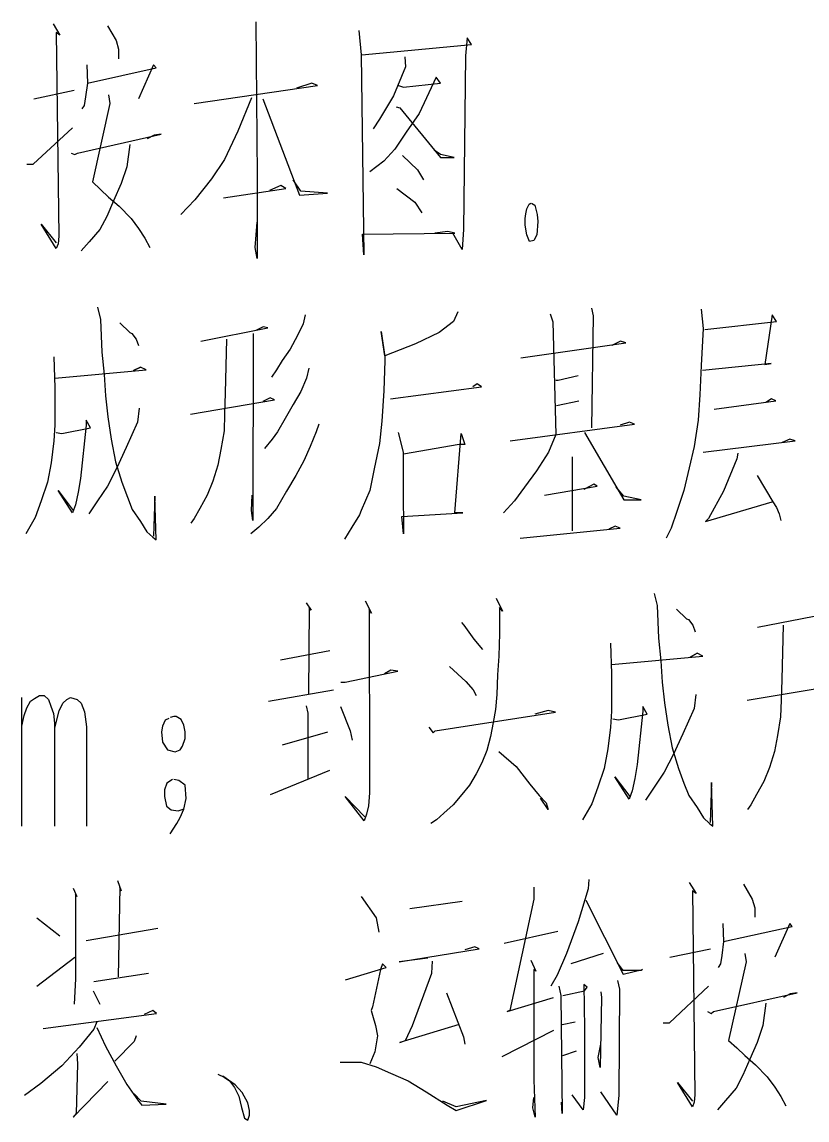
# Model space of a CAD drawing. Extents: x 0 to 8410, y 0 to 11890.
# Drawn here: x 6671.7 to 6836.2, y 9886 to 10116.2 of the extents above; entities that cross this region are included whole.
import ezdxf

# ---------------------------------------------------------------- set-up
doc = ezdxf.new("R2010")
doc.units = 0
doc.header["$MEASUREMENT"] = 0
doc.layers.add('6', color=7, linetype='Continuous')
doc.layers.add('8', color=7, linetype='Continuous')

# ---------------------------------------------------------------- blocks, each defined once
blk = doc.blocks.new('BLKENT759')
at = {"layer": '8', "color": 2, "linetype": 'Continuous'}
for p, q in [((6678.2, 10115.8), (6679.64, 10113.4)), ((6720.68, 10116.2), (6720.94, 10083.8)), ((6679.64, 10113.4), (6678.85, 10114)), ((6678.85, 10114), (6679.38, 10071.3)), ((6689.57, 10115.4), (6691.4, 10112.3)), ((6742.25, 10114.4), (6742.77, 10109.3)), ((6691.4, 10112.3), (6691.93, 10110.5)), ((6742.91, 10109.3), (6765.91, 10111.5)), ((6765, 10112.9), (6764.61, 10109.1)), ((6765.91, 10111.5), (6765, 10112.9)), ((6691.93, 10110.5), (6691.93, 10108.5)), ((6742.77, 10109.3), (6743.3, 10067.4)), ((6751.93, 10108.9), (6752.06, 10106.8)), ((6764.61, 10109.1), (6764.21, 10072.7)), ((6685.26, 10107.2), (6685.39, 10103.4)), ((6685.39, 10103.4), (6699.77, 10106.6)), ((6699.25, 10107.2), (6696.11, 10100.1)), ((6699.77, 10106.6), (6699.25, 10107.2)), ((6752.06, 10106.8), (6749.57, 10100.7)), ((6758.46, 10104.6), (6754.93, 10097)), ((6759.38, 10103.4), (6758.46, 10104.6)), ((6674.15, 10100.1), (6682.64, 10101.9)), ((6685.39, 10103.4), (6685, 10100.5)), ((6707.74, 10099.1), (6733.62, 10102.9)), ((6732.45, 10103.4), (6729.18, 10102.3)), ((6733.62, 10102.9), (6732.45, 10103.4)), ((6750.62, 10102.9), (6751.66, 10102.5)), ((6751.66, 10102.5), (6759.38, 10103.4)), ((6685, 10100.5), (6684.74, 10098.7)), ((6689.83, 10100.9), (6690.1, 10099.1)), ((6719.77, 10100.3), (6716.89, 10093.3)), ((6722.12, 10100.1), (6729.83, 10079.9)), ((6749.57, 10100.7), (6746.57, 10095.8)), ((6684.74, 10098.7), (6684.21, 10098)), ((6690.1, 10099.1), (6686.44, 10082.7)), ((6750.1, 10098.4), (6750.88, 10098.2)), ((6750.88, 10098.2), (6759.38, 10087.8)), ((6746.57, 10095.8), (6745.26, 10093.8)), ((6754.93, 10097), (6752.19, 10093.1)), ((6674.02, 10086.4), (6682.25, 10094)), ((6683.3, 10088.7), (6700.81, 10092.7)), ((6699.38, 10092.5), (6697.94, 10091.7)), ((6700.81, 10092.7), (6699.38, 10092.5)), ((6716.89, 10093.3), (6714.15, 10087.4)), ((6752.19, 10093.1), (6749.83, 10089.5)), ((6694.28, 10090.5), (6693.62, 10085.8)), ((6681.99, 10088.7), (6682.78, 10088.4)), ((6682.78, 10088.4), (6683.3, 10088.7)), ((6749.83, 10089.5), (6747.48, 10087)), ((6751.4, 10088.2), (6754.54, 10085.2)), ((6759.38, 10088.4), (6758.07, 10089.3)), ((6762.25, 10087.8), (6759.38, 10088.4)), ((6672.71, 10086.4), (6674.02, 10086.4)), ((6693.62, 10085.8), (6692.45, 10082.3)), ((6714.15, 10087.4), (6711.4, 10083.3)), ((6747.48, 10087), (6744.61, 10084.8)), ((6759.38, 10087.8), (6762.25, 10087.8)), ((6711.4, 10083.3), (6707.87, 10078.9)), ((6720.94, 10083.8), (6720.94, 10066.6)), ((6754.54, 10085.2), (6755.85, 10083.1)), ((6686.44, 10082.7), (6688.13, 10081.1)), ((6688.13, 10081.1), (6689.83, 10079.5)), ((6692.45, 10082.3), (6690.88, 10078.7)), ((6713.89, 10079.3), (6726.96, 10081.3)), ((6725.91, 10081.9), (6723.56, 10080.9)), ((6726.96, 10081.3), (6725.91, 10081.9)), ((6730.1, 10080.7), (6728.53, 10083.1)), ((6750.23, 10081.3), (6754.02, 10078.4)), ((6690.88, 10078.7), (6689.44, 10075.4)), ((6689.83, 10079.5), (6692.06, 10077.6)), ((6707.87, 10078.9), (6705, 10075.8)), ((6729.83, 10079.9), (6735.72, 10080.3)), ((6735.72, 10080.3), (6730.1, 10080.7)), ((6692.06, 10077.6), (6694.54, 10075)), ((6754.02, 10078.4), (6755.45, 10076.2)), ((6777.28, 10076), (6777.48, 10077)), ((6777.48, 10077), (6778, 10078)), ((6778, 10078), (6778.33, 10078.2)), ((6778.46, 10078.2), (6779.18, 10077.8)), ((6779.18, 10077.8), (6779.64, 10075.8)), ((6689.44, 10075.4), (6688, 10072.7)), ((6694.54, 10075), (6696.11, 10072.9)), ((6720.55, 10068.9), (6720.94, 10074.2)), ((6777.15, 10075), (6777.28, 10076)), ((6777.15, 10073.6), (6777.15, 10075)), ((6779.77, 10074.4), (6779.57, 10071.6)), ((6779.64, 10075.8), (6779.77, 10074.4)), ((6678.85, 10068.7), (6675.72, 10073.8)), ((6675.72, 10073.8), (6678.85, 10069.9)), ((6688, 10072.7), (6685.78, 10070.1)), ((6696.11, 10072.9), (6697.42, 10070.9)), ((6743.04, 10071.7), (6762.38, 10071.9)), ((6743.3, 10067.4), (6743.04, 10071.7)), ((6760.94, 10072.3), (6758.2, 10071.9)), ((6762.38, 10071.9), (6760.94, 10072.3)), ((6763.95, 10068.5), (6761.99, 10071.9)), ((6764.21, 10072.7), (6763.95, 10068.5)), ((6777.48, 10071.6), (6777.15, 10073.6)), ((6679.25, 10069.7), (6678.85, 10068.7)), ((6679.38, 10071.3), (6679.25, 10069.7)), ((6685.78, 10070.1), (6684.08, 10068.2)), ((6697.42, 10070.9), (6698.46, 10068.9)), ((6778.07, 10070.2), (6777.48, 10071.6)), ((6778.98, 10070.4), (6778.07, 10070.2)), ((6779.57, 10071.6), (6778.98, 10070.4)), ((6720.94, 10066.6), (6720.55, 10068.9)), ((6687.48, 10056.4), (6688.13, 10053.8)), ((6791.01, 10056.2), (6791.4, 10054.6)), ((6814.02, 10056), (6814.41, 10051.9)), ((6688.13, 10053.8), (6688.4, 10047)), ((6731.01, 10054.8), (6730.62, 10052.9)), ((6762.12, 10053.4), (6759.11, 10051.1)), ((6763.04, 10055.4), (6762.12, 10053.4)), ((6782.38, 10055), (6782.91, 10053.3)), ((6782.91, 10053.3), (6783.56, 10029.7)), ((6791.4, 10054.6), (6791.01, 10031.1)), ((6814.8, 10051.7), (6829.83, 10053.4)), ((6828.92, 10054.8), (6827.35, 10044.4)), ((6829.83, 10053.4), (6828.92, 10054.8)), ((6692.19, 10053.1), (6694.28, 10051.1)), ((6694.28, 10051.1), (6694.67, 10050.9)), ((6709.18, 10049.3), (6723.17, 10052.1)), ((6722.25, 10052.3), (6720.68, 10051.5)), ((6723.17, 10052.1), (6722.25, 10052.3)), ((6730.62, 10052.9), (6729.44, 10050.5)), ((6747.74, 10046.2), (6746.96, 10051.3)), ((6746.96, 10051.3), (6747.74, 10046)), ((6759.11, 10051.1), (6754.15, 10048.7)), ((6814.41, 10051.9), (6814.02, 10044.2)), ((6694.67, 10050.9), (6695.59, 10049.7)), ((6695.59, 10049.7), (6696.11, 10048.4)), ((6714.54, 10049.7), (6714.28, 10038.4)), ((6720.16, 10050.9), (6720.03, 10011.7)), ((6729.44, 10050.5), (6727.87, 10047.6)), ((6754.15, 10048.7), (6747.74, 10046.2)), ((6776.24, 10045.8), (6798.2, 10048.9)), ((6797.15, 10049.3), (6795.32, 10048.4)), ((6798.2, 10048.9), (6797.15, 10049.3)), ((6688.4, 10047), (6688.92, 10042.3)), ((6727.87, 10047.6), (6726.17, 10045.2)), ((6678.33, 10046), (6678.59, 10039.5)), ((6726.17, 10045.2), (6725, 10043.3)), ((6747.74, 10045.2), (6747.48, 10038.9)), ((6747.74, 10046), (6747.74, 10045.2)), ((6814.02, 10044.2), (6813.75, 10038)), ((6828.66, 10044.6), (6814.28, 10043.1)), ((6827.35, 10044.4), (6828.66, 10044.6)), ((6678.59, 10041.5), (6697.68, 10043.3)), ((6688.92, 10042.3), (6689.18, 10037.8)), ((6696.5, 10043.8), (6695.06, 10043.1)), ((6695.06, 10043.1), (6696.5, 10043.8)), ((6697.68, 10043.3), (6696.5, 10043.8)), ((6725, 10043.3), (6723.95, 10041.7)), ((6731.8, 10043.6), (6731.27, 10041.5)), ((6784.08, 10041.1), (6788.26, 10042.1)), ((6678.59, 10039.5), (6678.59, 10032.7)), ((6731.27, 10041.5), (6730.1, 10038.7)), ((6748.92, 10037.2), (6768, 10039.7)), ((6767.09, 10040.3), (6766.17, 10039.7)), ((6768, 10039.7), (6767.09, 10040.3)), ((6783.56, 10041.1), (6784.08, 10041.1)), ((6689.18, 10037.8), (6689.7, 10033.4)), ((6714.28, 10038.4), (6714.15, 10034)), ((6723.69, 10037.4), (6722.12, 10036.6)), ((6724.61, 10037), (6723.69, 10037.4)), ((6730.1, 10038.7), (6728.53, 10036)), ((6747.48, 10038.9), (6747.09, 10032.5)), ((6813.75, 10038), (6813.36, 10032.7)), ((6828.79, 10037.2), (6827.61, 10036.4)), ((6829.7, 10036.8), (6828.79, 10037.2)), ((6696.24, 10035.2), (6695.85, 10032.3)), ((6706.96, 10034), (6724.61, 10037)), ((6728.53, 10036), (6726.83, 10033.1)), ((6783.69, 10035.8), (6788.4, 10036.8)), ((6816.76, 10035), (6829.7, 10036.8)), ((6678.59, 10032.7), (6678.59, 10031.7)), ((6686.04, 10031.1), (6685.13, 10032.7)), ((6685.13, 10032.7), (6685.13, 10031.7)), ((6689.7, 10033.4), (6690.36, 10028.7)), ((6714.15, 10034), (6714.02, 10030.5)), ((6726.83, 10033.1), (6725.26, 10030.3)), ((6813.36, 10032.7), (6812.58, 10027.2)), ((6678.59, 10031.7), (6678.33, 10028.4)), ((6680.03, 10029.9), (6686.04, 10031.1)), ((6685.13, 10031.7), (6683.95, 10020.5)), ((6695.85, 10032.3), (6693.49, 10027)), ((6714.02, 10030.5), (6713.36, 10026.6)), ((6725.26, 10030.3), (6724.08, 10028.7)), ((6733.36, 10030.3), (6732.06, 10027.2)), ((6733.89, 10031.9), (6733.36, 10030.3)), ((6747.09, 10032.5), (6746.57, 10027.8)), ((6774.02, 10028.4), (6800.03, 10031.9)), ((6798.98, 10032.3), (6797.02, 10031.7)), ((6800.03, 10031.9), (6798.98, 10032.3)), ((6678.33, 10028.4), (6677.81, 10023.8)), ((6678.85, 10030.1), (6680.03, 10029.9)), ((6690.36, 10028.7), (6691.27, 10024)), ((6724.08, 10028.7), (6722.51, 10026.8)), ((6750.49, 10030.1), (6751.53, 10026)), ((6762.38, 10013.3), (6763.69, 10029.9)), ((6763.69, 10029.9), (6764.47, 10027.6)), ((6783.56, 10029.7), (6781.99, 10026)), ((6789.57, 10030.1), (6797.81, 10016)), ((6814.41, 10026), (6833.75, 10028.4)), ((6832.58, 10028.7), (6831.01, 10028)), ((6833.75, 10028.4), (6832.58, 10028.7)), ((6693.49, 10027), (6691.53, 10022.7)), ((6713.36, 10026.6), (6712.71, 10023.3)), ((6732.06, 10027.2), (6730.75, 10024.2)), ((6746.57, 10027.8), (6745.52, 10022.5)), ((6751.53, 10026), (6751.53, 10018.5)), ((6763.3, 10027.6), (6751.66, 10025.6)), ((6764.47, 10027.6), (6763.3, 10027.6)), ((6781.99, 10026), (6779.51, 10022.1)), ((6812.58, 10027.2), (6811.53, 10022.7)), ((6821.73, 10025.8), (6821.47, 10024.6)), ((6677.81, 10023.8), (6677.02, 10019.7)), ((6691.27, 10024), (6692.58, 10019.7)), ((6730.75, 10024.2), (6729.05, 10021.1)), ((6786.96, 10025), (6786.96, 10009.5)), ((6821.47, 10024.6), (6818.72, 10017.8)), ((6691.53, 10022.7), (6689.57, 10018.9)), ((6712.71, 10023.3), (6711.66, 10019.9)), ((6729.05, 10021.1), (6727.09, 10017.8)), ((6745.52, 10022.5), (6744.61, 10018)), ((6779.51, 10022.1), (6777.02, 10018.7)), ((6811.53, 10022.7), (6810.36, 10018)), ((6825.78, 10021.1), (6829.05, 10015.6)), ((6677.02, 10019.7), (6675.72, 10015.8)), ((6683.95, 10020.5), (6683.43, 10017.6)), ((6689.57, 10018.9), (6687.48, 10015.8)), ((6692.58, 10019.7), (6693.76, 10016.6)), ((6711.66, 10019.9), (6710.49, 10017)), ((6781.21, 10017), (6792.19, 10018.9)), ((6791.53, 10019.3), (6789.44, 10018.2)), ((6792.19, 10018.9), (6791.53, 10019.3)), ((6682.25, 10013.3), (6679.25, 10018)), ((6679.25, 10018), (6682.38, 10013.8)), ((6683.43, 10017.6), (6682.91, 10015)), ((6693.76, 10016.6), (6694.8, 10014)), ((6699.51, 10016.8), (6699.25, 10008.4)), ((6699.77, 10007.6), (6699.51, 10016.8)), ((6710.49, 10017), (6708.92, 10014.2)), ((6719.77, 10013.8), (6719.9, 10017)), ((6727.09, 10017.8), (6725, 10014.2)), ((6744.61, 10018), (6742.77, 10013.8)), ((6751.53, 10018.5), (6751.66, 10008.9)), ((6777.02, 10018.7), (6774.93, 10015.8)), ((6797.81, 10016.8), (6796.24, 10018.7)), ((6801.47, 10016), (6797.81, 10016.8)), ((6810.36, 10018), (6808.92, 10013.6)), ((6818.72, 10017.8), (6815.58, 10012.1)), ((6675.72, 10015.8), (6674.41, 10012.3)), ((6682.91, 10015), (6682.25, 10013.3)), ((6687.48, 10015.8), (6685.65, 10013.1)), ((6708.92, 10014.2), (6707.74, 10012.1)), ((6725, 10014.2), (6723.17, 10012.1)), ((6774.93, 10015.8), (6772.58, 10013.3)), ((6797.81, 10016), (6801.47, 10016)), ((6814.93, 10011.5), (6828.92, 10015.6)), ((6829.05, 10015.6), (6829.83, 10014.4)), ((6829.83, 10014.4), (6830.36, 10013.1)), ((6674.41, 10012.3), (6672.45, 10008.9)), ((6694.8, 10014), (6696.5, 10011.5)), ((6707.74, 10012.1), (6707.09, 10011.1)), ((6720.03, 10011.7), (6719.77, 10013.8)), ((6723.17, 10012.1), (6721.34, 10010.3)), ((6742.38, 10012.9), (6740.81, 10010.3)), ((6742.77, 10013.8), (6742.38, 10012.9)), ((6751.27, 10012.5), (6764.08, 10013.3)), ((6751.66, 10008.9), (6751.27, 10012.5)), ((6764.08, 10013.3), (6762.38, 10013.3)), ((6808.92, 10013.6), (6807.74, 10010.1)), ((6815.58, 10012.1), (6814.93, 10011.5)), ((6830.36, 10013.1), (6830.75, 10011.7)), ((6696.5, 10011.5), (6697.81, 10009.3)), ((6721.34, 10010.3), (6719.64, 10008.9)), ((6740.81, 10010.3), (6739.25, 10007.8)), ((6776.11, 10008), (6797.02, 10010.1)), ((6795.98, 10010.5), (6794.67, 10009.9)), ((6797.02, 10010.1), (6795.98, 10010.5)), ((6807.74, 10010.1), (6806.7, 10008)), ((6697.81, 10009.3), (6699.11, 10008.2)), ((6699.11, 10008.2), (6699.77, 10007.6)), ((6804.15, 9996.39), (6804.8, 9993.84)), ((6731.21, 9994.43), (6732.25, 9992.86)), ((6731.86, 9993.45), (6731.73, 9975.21)), ((6732.25, 9992.86), (6731.86, 9993.45)), ((6743.63, 9994.82), (6744.93, 9992.27)), ((6771.08, 9995.41), (6772.38, 9992.66)), ((6772.38, 9992.66), (6771.73, 9993.45)), ((6771.73, 9993.45), (6771.73, 9987.96)), ((6804.8, 9993.84), (6805.06, 9986.98)), ((6744.93, 9992.27), (6744.41, 9993.06)), ((6744.41, 9993.06), (6744.54, 9957.57)), ((6808.85, 9993.06), (6810.95, 9991.1)), ((6825.85, 9989.33), (6839.84, 9992.08)), ((6763.76, 9990.31), (6764.28, 9989.72)), ((6764.28, 9989.72), (6766.37, 9986.78)), ((6810.95, 9991.1), (6811.34, 9990.9)), ((6811.34, 9990.9), (6812.25, 9989.72)), ((6812.25, 9989.72), (6812.78, 9988.35)), ((6831.21, 9989.72), (6830.95, 9978.35)), ((6766.37, 9986.78), (6768.2, 9984.62)), ((6771.73, 9987.96), (6771.6, 9983.25)), ((6805.06, 9986.98), (6805.59, 9982.27)), ((6725.85, 9982.47), (6736.18, 9984.43)), ((6795, 9986), (6795.26, 9979.53)), ((6771.6, 9983.25), (6771.34, 9979.33)), ((6795.26, 9981.49), (6814.35, 9983.25)), ((6805.59, 9982.27), (6805.85, 9977.76)), ((6813.17, 9983.84), (6811.73, 9983.06)), ((6811.73, 9983.06), (6813.17, 9983.84)), ((6814.35, 9983.25), (6813.17, 9983.84)), ((6739.44, 9977.76), (6750.42, 9980.12)), ((6748.99, 9980.31), (6747.68, 9979.53)), ((6750.42, 9980.12), (6748.99, 9980.31)), ((6761.27, 9981.1), (6764.67, 9977.96)), ((6738.53, 9977.76), (6739.44, 9977.76)), ((6764.67, 9977.96), (6766.24, 9976.19)), ((6771.34, 9979.33), (6771.21, 9975.21)), ((6795.26, 9979.53), (6795.26, 9972.66)), ((6805.85, 9977.76), (6806.37, 9973.45)), ((6830.95, 9978.35), (6830.82, 9974.04)), ((6723.37, 9973.84), (6736.96, 9976.19)), ((6766.24, 9976.19), (6766.89, 9975.02)), ((6771.21, 9975.21), (6770.95, 9972.08)), ((6812.91, 9975.21), (6812.52, 9972.27)), ((6823.63, 9974.04), (6841.27, 9976.98)), ((6671.67, 9947.59), (6671.67, 9974.59)), ((6672.71, 9972.39), (6673.43, 9973.79)), ((6673.43, 9973.79), (6674.28, 9974.39)), ((6674.28, 9974.39), (6675.33, 9974.99)), ((6675.33, 9974.99), (6676.31, 9974.99)), ((6676.31, 9974.99), (6677.22, 9974.19)), ((6677.22, 9974.19), (6677.74, 9972.79)), ((6677.74, 9972.79), (6678.27, 9971.19)), ((6679.44, 9971.79), (6680.23, 9973.39)), ((6680.23, 9973.39), (6681.08, 9974.19)), ((6681.08, 9974.19), (6681.86, 9974.59)), ((6681.86, 9974.59), (6683.23, 9974.19)), ((6683.23, 9974.19), (6684.08, 9973.39)), ((6684.08, 9973.39), (6684.8, 9971.59)), ((6731.21, 9972.86), (6731.6, 9971.29)), ((6806.37, 9973.45), (6807.03, 9968.74)), ((6830.82, 9974.04), (6830.68, 9970.51)), ((6671.67, 9968.59), (6672.12, 9970.79)), ((6672.12, 9970.79), (6672.71, 9972.39)), ((6678.27, 9971.19), (6678.46, 9969.19)), ((6678.53, 9968.19), (6679.44, 9971.79)), ((6684.8, 9971.59), (6685.2, 9968.39)), ((6703.5, 9970.59), (6702.71, 9970.39)), ((6704.02, 9970.59), (6703.5, 9970.59)), ((6705.06, 9969.99), (6704.02, 9970.59)), ((6731.6, 9971.29), (6731.6, 9957.37)), ((6738.4, 9972.66), (6740.49, 9967.57)), ((6758.27, 9967.57), (6783.5, 9971.49)), ((6770.95, 9972.08), (6770.42, 9969.33)), ((6781.93, 9971.88), (6779.18, 9971.1)), ((6783.5, 9971.49), (6781.93, 9971.88)), ((6795.26, 9971.68), (6795, 9968.35)), ((6795.26, 9972.66), (6795.26, 9971.68)), ((6796.7, 9969.92), (6802.71, 9971.1)), ((6801.8, 9971.68), (6800.62, 9960.51)), ((6802.71, 9971.1), (6801.8, 9972.66)), ((6801.8, 9972.66), (6801.8, 9971.68)), ((6812.52, 9972.27), (6810.16, 9966.98)), ((6830.68, 9970.51), (6830.03, 9966.59)), ((6678.46, 9969.19), (6678.46, 9947.59)), ((6685.2, 9968.39), (6685.2, 9947.59)), ((6701.14, 9968.59), (6700.88, 9967.39)), ((6701.67, 9969.79), (6701.14, 9968.59)), ((6702.45, 9970.19), (6701.67, 9969.79)), ((6705.59, 9968.79), (6705.06, 9969.99)), ((6705.85, 9967.39), (6705.59, 9968.79)), ((6756.96, 9968.35), (6757.87, 9967.17)), ((6770.42, 9969.33), (6769.9, 9966.39)), ((6795, 9968.35), (6794.48, 9963.84)), ((6795.52, 9970.12), (6796.7, 9969.92)), ((6807.03, 9968.74), (6807.94, 9964.04)), ((6700.88, 9967.39), (6701.14, 9965.19)), ((6705.33, 9964.39), (6705.85, 9965.99)), ((6705.85, 9965.99), (6705.85, 9967.39)), ((6726.24, 9964.62), (6735.78, 9967.37)), ((6740.49, 9967.57), (6740.88, 9965.61)), ((6757.87, 9967.17), (6758.27, 9967.57)), ((6769.9, 9966.39), (6769.12, 9963.45)), ((6810.16, 9966.98), (6808.2, 9962.66)), ((6830.03, 9966.59), (6829.38, 9963.25)), ((6701.14, 9965.19), (6702.19, 9963.59)), ((6702.19, 9963.59), (6703.76, 9963.19)), ((6703.76, 9963.19), (6704.8, 9963.59)), ((6704.8, 9963.59), (6705.33, 9964.39)), ((6794.48, 9963.84), (6793.69, 9959.72)), ((6807.94, 9964.04), (6809.25, 9959.72)), ((6769.12, 9963.45), (6768.07, 9960.9)), ((6771.6, 9963.25), (6775.26, 9960.12)), ((6808.2, 9962.66), (6806.24, 9958.94)), ((6829.38, 9963.25), (6828.33, 9959.92)), ((6723.76, 9954.23), (6736.18, 9959.33)), ((6768.07, 9960.9), (6766.89, 9958.55)), ((6775.26, 9960.12), (6778.14, 9956.39)), ((6793.69, 9959.72), (6792.38, 9955.8)), ((6800.62, 9960.51), (6800.1, 9957.57)), ((6806.24, 9958.94), (6804.15, 9955.8)), ((6809.25, 9959.72), (6810.42, 9956.59)), ((6828.33, 9959.92), (6827.16, 9956.98)), ((6702.06, 9956.59), (6701.54, 9955.19)), ((6703.23, 9957.39), (6702.06, 9956.59)), ((6704.54, 9957.19), (6703.5, 9957.39)), ((6705.85, 9956.19), (6704.54, 9957.19)), ((6744.54, 9957.57), (6744.54, 9954.62)), ((6766.89, 9958.55), (6765.46, 9956.19)), ((6798.92, 9953.25), (6795.91, 9957.96)), ((6795.91, 9957.96), (6799.05, 9953.84)), ((6800.1, 9957.57), (6799.57, 9955.02)), ((6810.42, 9956.59), (6811.47, 9954.04)), ((6816.18, 9956.78), (6815.91, 9948.35)), ((6816.44, 9947.57), (6816.18, 9956.78)), ((6827.16, 9956.98), (6825.59, 9954.23)), ((6701.54, 9955.19), (6701.54, 9953.79)), ((6706.11, 9953.39), (6705.85, 9956.19)), ((6744.54, 9954.62), (6744.28, 9951.88)), ((6765.46, 9956.19), (6763.89, 9954.23)), ((6778.14, 9956.39), (6780.1, 9954.04)), ((6792.38, 9955.8), (6791.08, 9952.27)), ((6799.57, 9955.02), (6798.92, 9953.25)), ((6804.15, 9955.8), (6802.32, 9953.06)), ((6701.54, 9953.79), (6701.93, 9951.79)), ((6705.59, 9951.19), (6706.11, 9953.39)), ((6743.37, 9948.74), (6739.44, 9953.84)), ((6739.44, 9953.84), (6743.5, 9949.53)), ((6762.06, 9952.08), (6760.1, 9950.31)), ((6763.89, 9954.23), (6762.06, 9952.08)), ((6780.1, 9954.04), (6781.54, 9952.47)), ((6781.93, 9951.1), (6780.36, 9953.45)), ((6781.54, 9952.47), (6781.93, 9951.1)), ((6791.08, 9952.27), (6789.12, 9948.94)), ((6811.47, 9954.04), (6813.17, 9951.49)), ((6824.41, 9952.08), (6823.76, 9951.1)), ((6825.59, 9954.23), (6824.41, 9952.08)), ((6701.93, 9951.79), (6702.97, 9950.99)), ((6702.97, 9950.99), (6704.41, 9950.79)), ((6704.41, 9950.79), (6705.46, 9951.19)), ((6704.8, 9949.39), (6705.59, 9951.19)), ((6743.89, 9950.12), (6743.37, 9948.74)), ((6744.28, 9951.88), (6743.89, 9950.12)), ((6760.1, 9950.31), (6758.53, 9948.94)), ((6813.17, 9951.49), (6814.48, 9949.33)), ((6702.71, 9945.99), (6704.15, 9948.19)), ((6704.15, 9948.19), (6704.8, 9949.39)), ((6758.53, 9948.94), (6757.35, 9948.15)), ((6814.48, 9949.33), (6815.78, 9948.15)), ((6815.78, 9948.15), (6816.44, 9947.57)), ((6691.66, 9936.19), (6692.45, 9934.04)), ((6790.49, 9936.39), (6790.36, 9934.43)), ((6682.38, 9934.62), (6683.17, 9932.86)), ((6692.19, 9934.82), (6691.8, 9916)), ((6692.45, 9934.04), (6692.19, 9934.82)), ((6778.98, 9934.82), (6778.98, 9932.27)), ((6790.36, 9934.43), (6788.26, 9927.57)), ((6811.53, 9935.8), (6812.97, 9933.45)), ((6812.97, 9933.45), (6812.19, 9934.04)), ((6812.19, 9934.04), (6812.71, 9891.29)), ((6822.91, 9935.41), (6824.74, 9932.27)), ((6683.17, 9932.86), (6682.91, 9933.25)), ((6682.91, 9933.25), (6682.91, 9915.61)), ((6742.77, 9932.86), (6745.91, 9928.35)), ((6752.97, 9930.31), (6763.95, 9931.88)), ((6778.98, 9932.27), (6773.89, 9908.94)), ((6789.83, 9932.08), (6797.68, 9916.59)), ((6824.74, 9932.27), (6825.26, 9930.51)), ((6825.26, 9930.51), (6825.26, 9928.55)), ((6674.8, 9928.35), (6679.64, 9924.62)), ((6745.91, 9928.35), (6746.43, 9925.41)), ((6788.26, 9927.57), (6785.78, 9920.9)), ((6818.59, 9927.17), (6818.72, 9923.45)), ((6832.58, 9927.17), (6829.44, 9920.12)), ((6833.1, 9926.59), (6832.58, 9927.17)), ((6685.13, 9923.64), (6700.16, 9926.19)), ((6772.71, 9923.06), (6783.95, 9925.61)), ((6818.72, 9923.45), (6833.1, 9926.59)), ((6766.57, 9922.27), (6764.47, 9921.68)), ((6767.48, 9921.88), (6766.57, 9922.27)), ((6818.72, 9923.45), (6818.33, 9920.51)), ((6674.8, 9914.04), (6682.78, 9920.12)), ((6750.75, 9919.13), (6767.48, 9921.88)), ((6756.76, 9919.92), (6750.75, 9919.13)), ((6785.78, 9920.9), (6783.82, 9916.39)), ((6793.49, 9920.9), (6786.7, 9918.74)), ((6807.48, 9920.12), (6815.98, 9921.88)), ((6818.33, 9920.51), (6818.07, 9918.74)), ((6823.17, 9920.9), (6823.43, 9919.13)), ((6739.51, 9915.41), (6748, 9917.96)), ((6746.83, 9917.57), (6745.13, 9909.72)), ((6747.22, 9918.74), (6746.83, 9917.57)), ((6748, 9917.96), (6747.22, 9918.74)), ((6757.55, 9916.78), (6757.68, 9919.33)), ((6778.33, 9919.53), (6779.38, 9917.17)), ((6779.38, 9917.17), (6778.98, 9917.57)), ((6778.98, 9917.57), (6778.98, 9907.37)), ((6797.68, 9917.37), (6796.5, 9918.94)), ((6797.68, 9916.59), (6801.73, 9917.57)), ((6801.73, 9917.57), (6801.47, 9917.37)), ((6818.07, 9918.74), (6817.55, 9917.96)), ((6823.43, 9919.13), (6819.77, 9902.66)), ((6682.91, 9915.61), (6682.64, 9910.31)), ((6686.7, 9915.02), (6698.2, 9916.78)), ((6753.49, 9905.8), (6757.55, 9916.78)), ((6783.82, 9916.39), (6782.51, 9914.04)), ((6796.5, 9915.21), (6796.89, 9913.45)), ((6801.47, 9917.37), (6797.68, 9917.37)), ((6686.57, 9913.06), (6688, 9910.31)), ((6784.21, 9914.04), (6784.61, 9912.08)), ((6785, 9912.08), (6789.57, 9913.06)), ((6790.1, 9913.84), (6789.44, 9914.43)), ((6789.44, 9914.43), (6789.57, 9905.21)), ((6789.57, 9913.06), (6790.1, 9913.84)), ((6792.97, 9912.86), (6793.1, 9911.68)), ((6796.89, 9913.45), (6796.76, 9891.1)), ((6807.35, 9906.39), (6815.58, 9914.04)), ((6760.68, 9912.66), (6764.21, 9903.45)), ((6773.36, 9908.74), (6783.04, 9911.68)), ((6784.61, 9912.08), (6784.87, 9887.37)), ((6793.1, 9911.68), (6792.84, 9896.98)), ((6816.63, 9908.74), (6834.15, 9912.66)), ((6832.71, 9912.47), (6831.27, 9911.68)), ((6834.15, 9912.66), (6832.71, 9912.47)), ((6676.11, 9905.21), (6699.9, 9908.35)), ((6699.11, 9908.94), (6697.29, 9908.15)), ((6699.9, 9908.35), (6699.11, 9908.94)), ((6745.13, 9909.72), (6744.87, 9908.94)), ((6744.87, 9908.94), (6745.13, 9907.96)), ((6773.89, 9908.94), (6773.36, 9908.74)), ((6815.32, 9908.74), (6816.11, 9908.35)), ((6816.11, 9908.35), (6816.63, 9908.74)), ((6827.61, 9910.51), (6826.96, 9905.8)), ((6687.35, 9906.59), (6686.7, 9905.02)), ((6745.13, 9907.96), (6745.78, 9905.8)), ((6763.3, 9906), (6750.88, 9902.27)), ((6778.98, 9907.37), (6778.98, 9895.02)), ((6784.87, 9906), (6787.61, 9906.59)), ((6806.04, 9906.39), (6807.35, 9906.39)), ((6686.7, 9905.02), (6683.69, 9901.29)), ((6687.35, 9905.41), (6689.18, 9901.49)), ((6695.59, 9903.64), (6695.19, 9902.47)), ((6746.17, 9903.64), (6745.65, 9900.31)), ((6745.78, 9905.8), (6746.17, 9903.64)), ((6752.06, 9902.66), (6753.49, 9905.8)), ((6772.32, 9899.33), (6783.17, 9904.82)), ((6789.57, 9905.21), (6789.57, 9895.02)), ((6826.96, 9905.8), (6825.78, 9902.27)), ((6689.18, 9901.49), (6691.4, 9897.37)), ((6695.19, 9902.47), (6691.14, 9898.35)), ((6750.88, 9902.27), (6752.06, 9902.66)), ((6764.21, 9903.45), (6764.47, 9901.88)), ((6792.45, 9899.13), (6792.97, 9901.88)), ((6819.77, 9902.66), (6821.47, 9901.1)), ((6825.78, 9902.27), (6824.21, 9898.74)), ((6683.69, 9901.29), (6680.03, 9897.37)), ((6683.17, 9899.92), (6683.3, 9897.76)), ((6745.65, 9900.31), (6744.61, 9897.76)), ((6785, 9899.53), (6787.87, 9900.51)), ((6792.84, 9896.98), (6792.45, 9899.13)), ((6821.47, 9901.1), (6823.17, 9899.53)), ((6823.17, 9899.53), (6825.39, 9897.57)), ((6680.03, 9897.37), (6675.59, 9893.64)), ((6683.3, 9897.76), (6683.04, 9887.37)), ((6691.4, 9897.37), (6693.62, 9893.45)), ((6738.33, 9898.15), (6742.77, 9898.15)), ((6742.77, 9898.15), (6745.91, 9897.17)), ((6745.91, 9897.17), (6748.92, 9895.8)), ((6824.21, 9898.74), (6822.77, 9895.41)), ((6825.39, 9897.57), (6827.87, 9895.02)), ((6712.71, 9895.59), (6714.02, 9894.99)), ((6716.37, 9893.39), (6713.76, 9895.19)), ((6714.02, 9894.99), (6715.19, 9894.19)), ((6748.92, 9895.8), (6752.58, 9894.23)), ((6778.98, 9895.02), (6778.98, 9894.43)), ((6778.98, 9894.43), (6779.25, 9886.59)), ((6789.57, 9895.02), (6789.57, 9890.7)), ((6822.77, 9895.41), (6821.34, 9892.66)), ((6827.87, 9895.02), (6829.44, 9892.86)), ((6675.59, 9893.64), (6672.19, 9891.1)), ((6682.38, 9886.59), (6689.7, 9894.04)), ((6693.62, 9893.45), (6696.11, 9889.92)), ((6715.19, 9894.19), (6716.24, 9892.79)), ((6716.24, 9892.79), (6717.15, 9890.99)), ((6717.81, 9891.79), (6716.37, 9893.39)), ((6752.58, 9894.23), (6756.37, 9891.88)), ((6812.19, 9888.74), (6809.05, 9893.84)), ((6809.05, 9893.84), (6812.19, 9889.92)), ((6821.34, 9892.66), (6819.11, 9890.12)), ((6829.44, 9892.86), (6830.75, 9890.9)), ((6696.63, 9889.92), (6695.19, 9891.49)), ((6696.11, 9889.92), (6696.76, 9889.13)), ((6701.86, 9889.33), (6696.63, 9889.92)), ((6717.15, 9890.99), (6717.68, 9888.59)), ((6718.98, 9889.59), (6717.81, 9891.79)), ((6756.37, 9891.88), (6760.81, 9889.13)), ((6762.64, 9888.74), (6759.9, 9889.92)), ((6762.64, 9887.96), (6769.05, 9890.12)), ((6769.05, 9890.12), (6762.64, 9888.74)), ((6778.72, 9888.55), (6778.98, 9890.7)), ((6789.31, 9888.15), (6786.96, 9891.29)), ((6789.57, 9890.7), (6789.31, 9888.15)), ((6796.37, 9886.98), (6792.97, 9891.88)), ((6796.76, 9891.1), (6796.37, 9886.98)), ((6812.71, 9891.29), (6812.58, 9889.72)), ((6819.11, 9890.12), (6817.42, 9888.15)), ((6830.75, 9890.9), (6831.79, 9888.94)), ((6696.76, 9889.13), (6701.86, 9889.33)), ((6717.68, 9888.59), (6718.33, 9886.39)), ((6719.38, 9887.99), (6718.98, 9889.59)), ((6719.38, 9886.99), (6719.38, 9887.99)), ((6760.81, 9889.13), (6762.64, 9887.96)), ((6779.25, 9886.59), (6778.72, 9888.55)), ((6784.87, 9887.37), (6784.74, 9889.72)), ((6812.58, 9889.72), (6812.19, 9888.74)), ((6683.04, 9887.37), (6682.38, 9886.59)), ((6718.33, 9886.39), (6718.98, 9885.99)), ((6718.98, 9885.99), (6719.38, 9886.99))]:
    blk.add_line(p, q, dxfattribs=at)

msp = doc.modelspace()

# ---------------------------------------------------------------- block references
at = {"layer": '6'}
msp.add_blockref('BLKENT759', (0, 0), dxfattribs=at)

doc.saveas('drawing.dxf')
